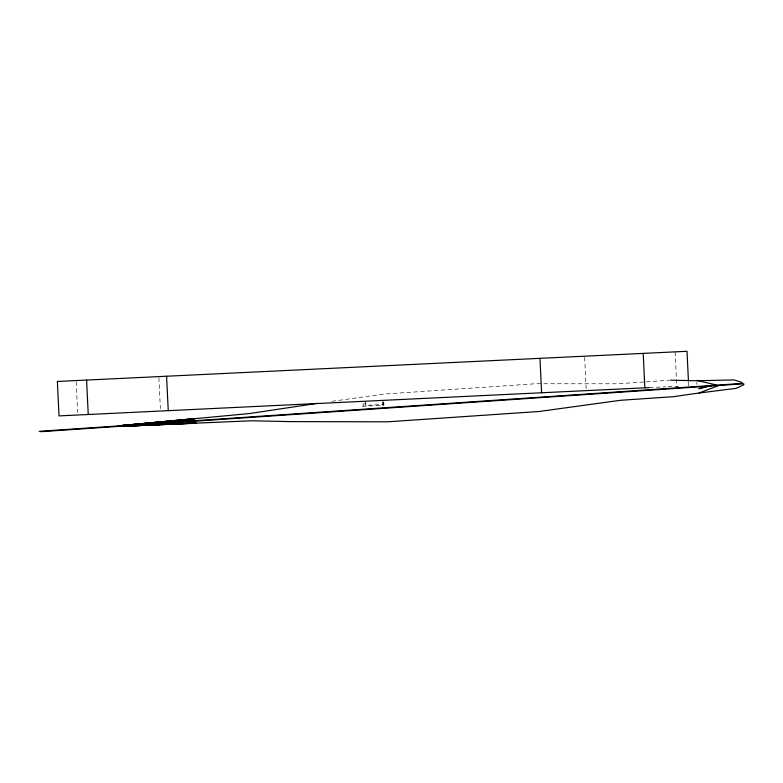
<?xml version="1.0" encoding="UTF-8"?>
<svg xmlns="http://www.w3.org/2000/svg" width="783" height="783" viewBox="0 0 783 783"><rect width="100%" height="100%" fill="white"/><g stroke="black" fill="none" stroke-linecap="round" stroke-linejoin="round"><path stroke-width="0.59" stroke-dasharray="3.92 2.94" d="M331.953 401.317L383.915 394.084L535.67 383.739L617.572 383.787L645.221 381.898M646.425 381.82L669.269 380.264M649.391 387.605L665.775 386.812M668.193 386.704L678.822 386.195M696.762 382.398L696.899 384.433M688.482 382.153L688.658 385.716M675.142 351.861L676.796 386.283M584.666 357.381L586.203 389.445M383.758 402.305L383.905 405.261L362.656 406.279L362.519 403.323M383.396 402.403L383.494 404.459L365.172 405.33L365.025 402.256M382.877 400.377L383.073 404.478M382.799 402.354L382.936 405.3M365.73 402.227L365.876 405.3M363.146 403.294L363.292 406.24M158.9 377.788L160.378 408.657M76.157 381.761L77.634 412.631"/><path stroke-width="1.17" d="M717.786 385.843L699.111 392.988L673.223 396.707L620.322 400.309L539.193 411.476L387.428 421.822L289.837 421.606L251.451 420.784L119.398 426.392L195.819 422.751M711.659 385.363L698.818 388.711L711.669 385.49M317.458 403.333L249.327 413.561L117.744 425.932L193.93 418.856M117.744 425.932L193.92 418.67M193.949 419.159L117.744 425.952L193.978 419.58M39.15 431.325L742.137 383.406L742.069 382.437L734.053 379.931L696.645 380.753L670.473 380.186M40.804 431.707L743.781 383.787L743.85 384.747L736.255 388.329L699.111 393.027M649.391 387.605L59.009 415.9L57.365 381.468L687.004 351.293L688.433 380.969M195.838 423.065L119.398 426.392L195.858 423.241M696.625 380.352L716.102 384.903M643.205 353.387L644.849 387.82M539.957 358.34L541.601 392.772M166.593 376.231L168.247 410.664M86.59 380.068L88.234 414.501"/></g></svg>
